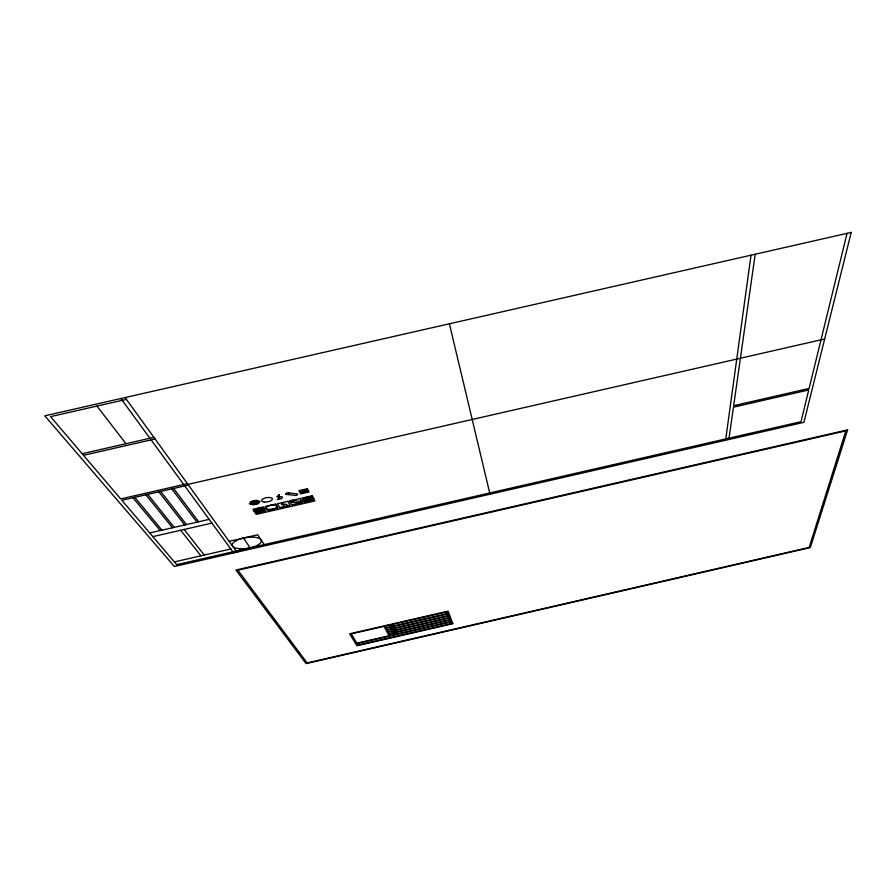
<?xml version="1.0" encoding="UTF-8"?>
<svg xmlns="http://www.w3.org/2000/svg" width="896" height="896" viewBox="0 0 896 896"><rect width="100%" height="100%" fill="white"/><g stroke="black" fill="none" stroke-linecap="round" stroke-linejoin="round"><path stroke-width="1.34" d="M725.782 438.917L751.016 255.192M729.053 438.166L733.454 407.176L808.752 389.95L800.99 421.691L176.736 564.648L121.867 500.293L188.44 485.083M755.194 254.24L733.667 405.698L809.122 388.438L847.034 233.352M282.8 506.845L284.133 505.098L281.288 504.291L282.621 502.522L282.677 503.966L286.91 504.459L286.966 505.893M187.421 483.683L120.691 498.915L50.557 416.64L126.426 399.381M187.936 484.389L824.656 339.002M149.722 532.963L209.182 519.366M152.846 536.626L211.915 523.118M255.394 513.117L265.798 510.742L263.413 506.912L252.93 509.309L256.2 514.371L315.045 500.92M229.141 541.33L257.678 534.8L264.208 544.611M174.395 561.893L230.81 548.979M82.152 453.701L153.899 437.349M83.507 455.291L155.086 438.984M292.768 500.45L301.179 501.435A1.792 0.706 -9.8 0 1 301.605 502.331A1.792 0.706 -9.8 0 1 299.23 502.902L290.662 501.906M286.339 494.357L295.03 495.398A1.814 0.717 -9.7 0 0 297.438 494.827A1.814 0.717 -9.7 0 0 296.99 493.909L288.456 492.867M132.966 497.75L160.227 530.566M134.814 497.336L161.974 530.163M145.914 494.794L172.469 527.766M147.773 494.379L174.216 527.363M180.645 530.264L200.95 555.811M184.128 529.469L204.266 555.05M158.861 491.848L184.71 524.966M160.709 491.422L186.458 524.563M96.936 406.09L126.011 443.71M171.808 488.891L196.941 522.166M173.656 488.466L198.688 521.763M120.882 398.518L233.677 552.91M125.104 397.555L236.97 552.16M243.41 538.07L250.186 547.826M449.4 323.792L490 494.211M851.2 232.4L803.914 422.318L174.373 566.496L44.8 415.822L851.2 232.4M845.824 430.886L809.166 547.422L307.126 662.939L237.899 570.203L845.824 430.886M847.616 429.867L810.331 547.568L306.074 663.6L235.906 570.046L847.616 429.867M279.238 494.726L278.253 496.451L282.542 496.966L281.557 498.68L277.334 499.643L279.731 497.605L276.842 496.776L279.238 494.726M250.947 501.491L249.379 503.798L253.109 504.885L258.384 503.675L259.963 501.379L256.245 500.282L250.947 501.491M251.81 501.749L250.6 503.518L253.467 504.347L257.522 503.429L258.742 501.659L255.875 500.819L251.81 501.749M255.718 508.973L254.162 511.224L257.824 512.266L263.032 511.078L264.611 508.827L260.96 507.774L255.718 508.973M256.57 509.208L255.371 510.944L258.194 511.75L262.192 510.832L263.402 509.107L260.59 508.29L256.57 509.208M393.949 630.739L388.55 631.982L389.368 633.55L394.755 632.307L393.949 630.739M449.243 618.027L395.304 630.437L396.099 631.994L449.859 619.629L449.243 618.027M394.946 632.699L389.57 633.931L390.387 635.488L395.741 634.256L394.946 632.699M450.016 620.032L396.29 632.386L397.085 633.942L450.621 621.622L450.016 620.032M389.043 635.79L356.899 643.182L351.266 633.886L384.07 626.349L389.043 635.79M450.778 622.026L357.123 643.563L358.042 645.075L451.382 623.605L450.778 622.026M452.861 623.694L356.933 645.758L349.653 633.808L448.101 611.173L452.861 623.694M307.373 488.746L298.906 490.683L300.653 493.864L309.075 491.938L307.373 488.746M254.71 501.379L253.299 501.704L253.803 502.488L251.686 502.97L252.022 503.496L254.128 503.014L254.632 503.787L257.656 502.208L255.214 502.163L254.71 501.379M306.253 489.597L301.851 490.605L307.138 491.254L306.253 489.597M306.152 492.016L301.762 493.013L300.866 491.366L306.152 492.016M275.632 504.123L265.16 506.52L267.534 510.339L277.939 507.965L275.632 504.123M287.851 501.323L277.379 503.72L279.675 507.562L290.08 505.187L287.851 501.323M300.07 498.534L289.598 500.931L291.816 504.784L302.221 502.41L300.07 498.534M312.29 495.734L301.818 498.131L303.957 502.006L314.362 499.632L312.29 495.734M311.45 496.373L303.072 498.288L304.786 501.39L313.107 499.486L311.45 496.373M259.437 508.85L258.048 509.163L258.53 509.936L256.435 510.406L256.76 510.922L258.854 510.44L259.336 511.202L262.338 509.645L259.918 509.611L259.437 508.85M310.33 497.213L305.984 498.198L311.203 498.826L310.33 497.213M310.218 499.565L305.894 500.55L305.01 498.938L310.218 499.565M390.902 624.77L385.437 626.035L386.277 627.637L391.72 626.382L390.902 624.77M446.891 611.901L392.269 624.456L393.086 626.069L447.53 613.547L446.891 611.901M391.922 626.786L386.478 628.029L387.318 629.619L392.739 628.376L391.922 626.786M447.686 613.962L393.288 626.472L394.094 628.062L448.314 615.597L447.686 613.962M392.941 628.768L387.52 630.011L388.349 631.59L393.747 630.347L392.941 628.768M448.47 616L394.296 628.454L395.102 630.034L449.086 617.624L448.47 616M239.747 548.733A14.706 5.443 -9.1 0 0 261.341 540.837A14.706 5.443 -9.1 0 0 239.31 539.269A14.706 5.443 -9.1 0 0 239.747 548.733M268.934 509.454A5.41 2.106 -9.4 0 0 276.92 506.475A5.41 2.106 -9.4 0 0 268.856 505.77A5.41 2.106 -9.4 0 0 268.934 509.454M290.819 501.917A1.803 0.706 -9.7 0 0 293.496 500.92A1.803 0.706 -9.7 0 0 290.83 500.685A1.803 0.706 -9.7 0 0 290.819 501.917M286.496 494.368A1.826 0.728 -9.6 0 0 289.195 493.349A1.826 0.728 -9.6 0 0 286.496 493.102A1.826 0.728 -9.6 0 0 286.496 494.368M264.342 502.029A5.477 2.162 -9.3 0 0 272.429 498.994A5.477 2.162 -9.3 0 0 264.242 498.266A5.477 2.162 -9.3 0 0 264.342 502.029"/></g></svg>
